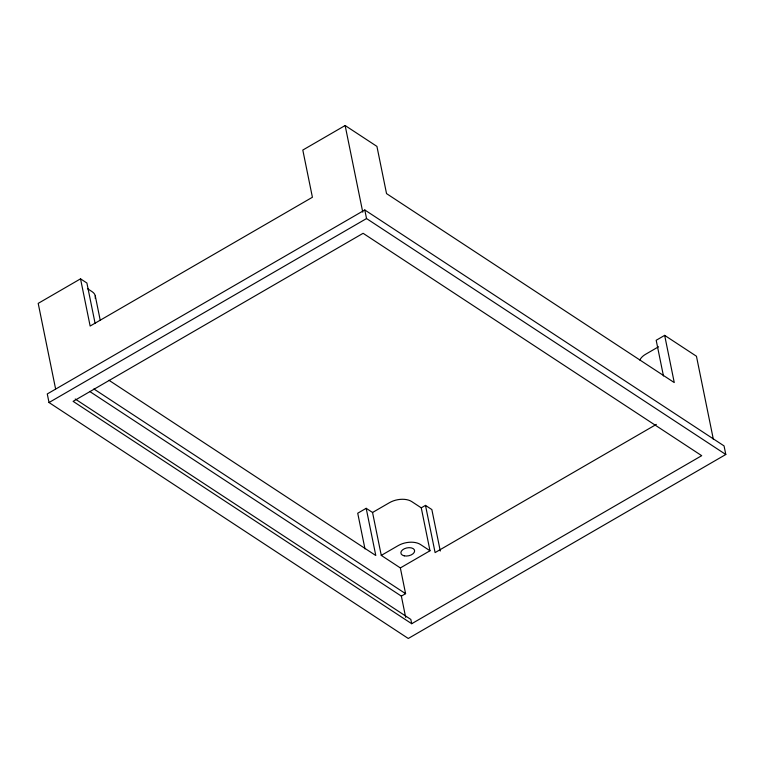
<?xml version="1.0" encoding="UTF-8"?>
<svg xmlns="http://www.w3.org/2000/svg" width="764" height="764" viewBox="0 0 764 764"><rect width="100%" height="100%" fill="white"/><g stroke="black" fill="none" stroke-linecap="round" stroke-linejoin="round"><path stroke-width="1.15" d="M95.089 323.315L86.895 283.014L80.535 278.841L38.2 303.375L55.591 388.866M663.458 375.964L656.19 340.276L664.661 335.367L674.259 382.573L386.536 193.607L376.929 146.401L345.137 125.525L302.802 150.059L312.409 197.265L90.142 326.047L80.535 278.841M364.791 209.966L47.273 393.947L49.02 402.532L408.282 638.475L725.8 454.494L724.052 445.909L364.791 209.966L366.539 218.552L725.8 454.494M49.02 402.532L366.539 218.552M89.646 391.416L401.358 596.13L405.588 593.676L400.355 567.929L381.274 555.399L372.546 512.482L366.185 508.308L357.724 513.217L364.982 548.905M372.546 512.482L389.478 502.674A16.101 9.302 -11.5 0 1 411.72 501.576L421.26 507.84L429.989 550.758L400.355 567.929M658.568 346.76L645.618 354.267A16.101 9.302 -11.5 0 0 639.86 360.035M421.26 507.84L425.491 505.386L431.851 509.569L440.284 551.016M381.274 555.399L398.216 545.591A16.101 9.302 -11.5 0 1 420.448 544.493L429.989 550.758M656.333 424.402L435.098 552.592L425.491 505.386M411.7 623.72L701.705 455.678L363.11 233.306L73.105 401.348L411.7 623.72L410.831 619.423L75.225 399.018M664.661 335.367L696.453 356.244L713.375 439.434M87.43 288.601L92.196 291.733A16.101 9.302 -11.5 0 1 95.223 298.323M108.975 380.281L375.792 555.514L366.185 508.308M93.886 388.962L405.588 593.676M345.137 125.525L362.766 212.182M401.358 596.13L405.684 617.398M95.271 295.849L100.218 320.212M404.252 555.839A6.971 4.03 -11.5 0 0 414.632 550.978A6.971 4.03 -11.5 0 0 404.376 548.743A6.971 4.03 -11.5 0 0 404.252 555.839"/></g></svg>
